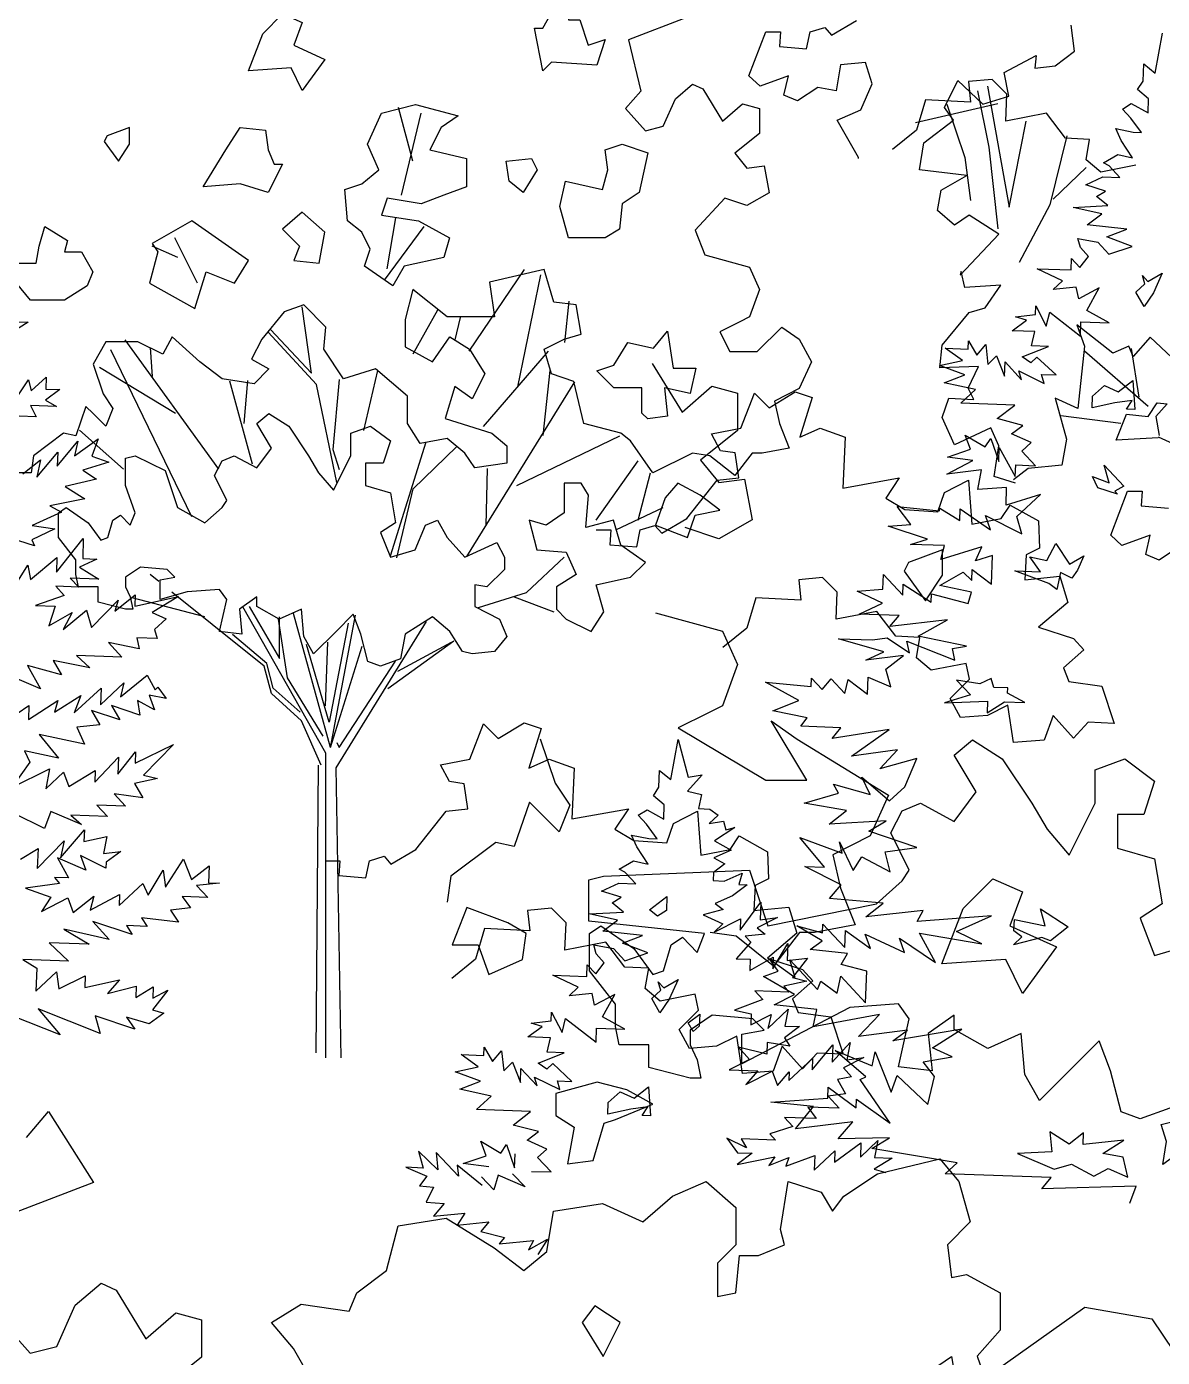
# Model space of a CAD drawing. Header units: inches. Extents: x 11.9 to 85.3, y 21.1 to 37.4.
# Drawn here: x 48.76 to 49.235, y 22.589 to 23.146 of the extents above; entities that cross this region are included whole.
import ezdxf

# ---------------------------------------------------------------- set-up
doc = ezdxf.new("R2010")
doc.units = ezdxf.units.IN
doc.header["$MEASUREMENT"] = 0
doc.layers.add('CAY', color=94, linetype='Continuous')
doc.layers.add('CAY-3', color=61, linetype='Continuous')

# ---------------------------------------------------------------- blocks, each defined once
blk = doc.blocks.new('A$C76451831')
at = {"layer": 'CAY'}
for p, q in [((2471.8, 2031.9), (2478.5, 2069.3)), ((2478.5, 2069.3), (2487.7, 2034.1)), ((2460.6, 2024.6), (2461.2, 2040.4)), ((2461.2, 2040.4), (2471.8, 2031.9)), ((2500.9, 2036.3), (2487.3, 2020.9)), ((2487.7, 2034.1), (2500.9, 2036.3)), ((2455.4, 2016.6), (2460.6, 2024.6)), ((2465.5, 2008.1), (2455.4, 2016.6)), ((2487.3, 2020.9), (2500.3, 2017.8)), ((2500.3, 2017.8), (2497.6, 2004.7)), ((2441.2, 1998.5), (2449.5, 2003.7)), ((2449, 1990.1), (2441.2, 1998.5)), ((2449.5, 2003.7), (2465, 1995)), ((2465, 1995), (2465.5, 2008.1)), ((2497.6, 2004.7), (2508, 2004.3)), ((2515.9, 1998.6), (2507.5, 1990.8)), ((2508, 2004.3), (2515.9, 1998.6)), ((2459, 1976.6), (2449, 1990.1)), ((2507.5, 1990.8), (2520.7, 1993)), ((2531.4, 1987.2), (2512.4, 1974.7)), ((2520.7, 1993), (2523.1, 1984.8)), ((2523.1, 1984.8), (2531.4, 1987.2)), ((2435.1, 1980.1), (2451.3, 1976.8)), ((2440.1, 1969.1), (2435.1, 1980.1)), ((2451.3, 1976.8), (2459, 1976.6)), ((2512.4, 1974.7), (2527.9, 1966)), ((2450.4, 1952.9), (2440.1, 1969.1)), ((2527.9, 1966), (2511.8, 1958.9)), ((2423.5, 1948.4), (2437, 1956)), ((2428.9, 1945.4), (2423.5, 1948.4)), ((2437, 1956), (2450.4, 1952.9)), ((2522, 1953.1), (2511.3, 1945.3)), ((2511.8, 1958.9), (2522, 1953.1)), ((2438.9, 1934.7), (2428.9, 1945.4)), ((2511.3, 1945.3), (2511.1, 1937.6)), ((2511.1, 1937.6), (2521.5, 1937.2)), ((2521.5, 1937.2), (2538.1, 1944.4)), ((2538.1, 1944.4), (2535, 1934)), ((2407, 1927.6), (2423.1, 1935.2)), ((2425.3, 1922), (2407, 1927.6)), ((2423.1, 1935.2), (2438.9, 1934.7)), ((2542.7, 1933.8), (2529.2, 1923.4)), ((2535, 1934), (2542.7, 1933.8)), ((2417, 1916.8), (2425.3, 1922)), ((2427.6, 1908.3), (2417, 1916.8)), ((2529.2, 1923.4), (2513.1, 1916.2)), ((2513.1, 1916.2), (2520.6, 1910.5)), ((2536.2, 1891.4), (2555.7, 1917.4)), ((2555.7, 1917.4), (2555.1, 1901.1)), ((2395.4, 1906.7), (2427.6, 1908.3)), ((2421.9, 1900.8), (2395.4, 1906.7)), ((2408.4, 1890.4), (2421.9, 1900.8)), ((2520.6, 1910.5), (2501.8, 1905.7)), ((2501.8, 1905.7), (2520.1, 1897.4)), ((2512.1, 1889.5), (2536.6, 1901.8)), ((2536.6, 1901.8), (2536.2, 1891.4)), ((2571.1, 1903.3), (2552.1, 1893.5)), ((2555.1, 1901.1), (2571.1, 1903.3)), ((2445.4, 1886.4), (2408.4, 1890.4)), ((2426.6, 1879.3), (2445.4, 1886.4)), ((2520.1, 1897.4), (2512.1, 1889.5)), ((2559.6, 1887.8), (2541, 1885.8)), ((2552.1, 1893.5), (2559.6, 1887.8)), ((2402.2, 1869.3), (2399.8, 1877.6)), ((2399.8, 1877.6), (2418.2, 1874.2)), ((2418.2, 1874.2), (2428.7, 1862.9)), ((2450.3, 1870.4), (2426.6, 1879.3)), ((2546.2, 1880.1), (2532.6, 1864.8)), ((2541, 1885.8), (2546.2, 1880.1)), ((2566.7, 1855.4), (2580.6, 1878.9)), ((2580.6, 1878.9), (2580.1, 1863.1)), ((2409.6, 1860.9), (2402.2, 1869.3)), ((2428.7, 1862.9), (2450.3, 1870.4)), ((2532.6, 1864.8), (2545.7, 1864.3)), ((2545.3, 1853.9), (2567, 1866.3)), ((2545.7, 1864.3), (2545.3, 1853.9)), ((2567, 1866.3), (2566.7, 1855.4)), ((2580.1, 1863.1), (2599.2, 1865.2)), ((2599.2, 1865.2), (2585, 1847.1)), ((2361.6, 1849.4), (2393.3, 1848.3)), ((2385.3, 1838.2), (2361.6, 1849.4)), ((2393.3, 1848.3), (2393.7, 1859.2)), ((2393.7, 1859.2), (2401.6, 1850.7)), ((2401.6, 1850.7), (2409.6, 1860.9)), ((2376.8, 1830.3), (2385.3, 1838.2)), ((2598.4, 1843.9), (2577, 1839.2)), ((2577, 1839.2), (2581.8, 1833.6)), ((2585, 1847.1), (2598.4, 1843.9)), ((2398.2, 1832.3), (2376.8, 1830.3)), ((2400.5, 1821.3), (2398.2, 1832.3)), ((2419.5, 1831.5), (2400.5, 1821.3)), ((2407.9, 1810.6), (2419.5, 1831.5)), ((2557.5, 1826.7), (2530.9, 1816.8)), ((2581.8, 1833.6), (2550.1, 1834.7)), ((2550.1, 1834.7), (2557.5, 1826.7)), ((2360.1, 1806.9), (2360.4, 1815)), ((2360.4, 1815), (2370.2, 1796.1)), ((2530.9, 1816.8), (2546.6, 1813.5)), ((2546.6, 1813.5), (2546.3, 1803.1)), ((2546.3, 1803.1), (2565.2, 1812.8)), ((2562, 1799.8), (2581.2, 1817.7)), ((2565.2, 1812.8), (2562, 1799.8)), ((2581.2, 1817.7), (2577.9, 1802)), ((2338.3, 1791.8), (2351.8, 1801.7)), ((2341.5, 1804.8), (2360.1, 1806.9)), ((2351.8, 1801.7), (2341.5, 1804.8)), ((2370.2, 1796.1), (2373.4, 1809.1)), ((2373.4, 1809.1), (2402, 1786.8)), ((2402, 1786.8), (2402.5, 1799.9)), ((2402.5, 1799.9), (2428.8, 1799)), ((2428.8, 1799), (2407.9, 1810.6)), ((2591.5, 1801.5), (2577.6, 1791.1)), ((2577.9, 1802), (2591.5, 1801.5)), ((2359.6, 1791), (2338.3, 1791.8)), ((2356.4, 1777.5), (2359.6, 1791)), ((2577.6, 1791.1), (2582.7, 1783.2)), ((2292, 1763.9), (2276.1, 1775.3)), ((2276.1, 1775.3), (2297.4, 1774.6)), ((2297.4, 1774.6), (2297.7, 1782.3)), ((2297.7, 1782.3), (2305.3, 1768.9)), ((2305.3, 1768.9), (2313.9, 1779)), ((2313.9, 1779), (2315.9, 1760.3)), ((2347.9, 1767.4), (2372.2, 1777)), ((2372.2, 1777), (2356.4, 1777.5)), ((2561.2, 1775.8), (2534.7, 1782.2)), ((2534.7, 1782.2), (2545.1, 1770.9)), ((2561.5, 1786.7), (2561.2, 1775.8)), ((2582.7, 1783.2), (2561.5, 1786.7)), ((2603.3, 1761.2), (2622.6, 1784.5)), ((2622.1, 1768.2), (2639, 1786.7)), ((2622.6, 1784.5), (2622.1, 1768.2)), ((2639, 1786.7), (2635.8, 1770.5)), ((2270.6, 1759.2), (2292, 1763.9)), ((2315.9, 1760.3), (2323.9, 1768.2)), ((2323.9, 1768.2), (2331.4, 1749.4)), ((2331.4, 1749.4), (2331.9, 1762.5)), ((2331.9, 1762.5), (2347.1, 1746.1)), ((2355.9, 1761.7), (2347.9, 1767.4)), ((2361.5, 1766.9), (2355.9, 1761.7)), ((2379.5, 1750.4), (2361.5, 1766.9)), ((2545.1, 1770.9), (2526.2, 1761.2)), ((2581.6, 1751.1), (2603.6, 1771.6)), ((2603.6, 1771.6), (2603.3, 1761.2)), ((2651.7, 1772.6), (2632.8, 1762.9)), ((2632.8, 1762.9), (2640.2, 1754.5)), ((2635.8, 1770.5), (2651.7, 1772.6)), ((2294.3, 1750.7), (2270.6, 1759.2)), ((2275, 1743.2), (2294.3, 1750.7)), ((2347.1, 1746.1), (2344.7, 1754.4)), ((2344.7, 1754.4), (2368.3, 1742.7)), ((2365.9, 1750.9), (2379.5, 1750.4)), ((2368.3, 1742.7), (2365.9, 1750.9)), ((2526.2, 1761.2), (2552.9, 1760.2)), ((2552.9, 1760.2), (2541.6, 1747.5)), ((2541.6, 1747.5), (2566, 1759.8)), ((2566, 1759.8), (2571, 1746.5)), ((2571, 1746.5), (2581.9, 1759.2)), ((2581.9, 1759.2), (2581.6, 1751.1)), ((2640.2, 1754.5), (2627, 1752.2)), ((2627, 1752.2), (2634.6, 1738.8)), ((2304.2, 1736.7), (2275, 1743.2)), ((2634.6, 1738.8), (2618.3, 1736.6)), ((2290.6, 1724.1), (2304.2, 1736.7)), ((2628.7, 1725.4), (2599.3, 1726.4)), ((2599.3, 1726.4), (2607.1, 1715.7)), ((2618.3, 1736.6), (2628.7, 1725.4)), ((1870.8, 1698), (1891.4, 1722.2)), ((1891.4, 1722.2), (1933.3, 1656.1)), ((2340.9, 1722.3), (2290.6, 1724.1)), ((2324.6, 1709.7), (2340.9, 1722.3)), ((2577.7, 1716.8), (2585.5, 1708.3)), ((2607.1, 1715.7), (2577.7, 1716.8)), ((2348.4, 1703.5), (2324.6, 1709.7)), ((2337.7, 1695.7), (2348.4, 1703.5)), ((2585.5, 1708.3), (2564, 1701.4)), ((2564, 1701.4), (2569.2, 1695.7)), ((2294.6, 1694.5), (2313.2, 1683.4)), ((2299.6, 1681.1), (2294.6, 1694.5)), ((2313.2, 1683.4), (2318.5, 1691.4)), ((2318.5, 1691.4), (2325.9, 1669.8)), ((2356, 1687.3), (2337.7, 1695.7)), ((2524, 1697.3), (2533.9, 1683.8)), ((2542.3, 1688.5), (2524, 1697.3)), ((2569.2, 1695.7), (2537.1, 1696.9)), ((2537.1, 1696.9), (2542.3, 1688.5)), ((2624.3, 1675.2), (2648.9, 1693)), ((2648.4, 1679.8), (2664.8, 1695.1)), ((2648.9, 1693), (2648.4, 1679.8)), ((2664.8, 1695.1), (2661.6, 1679.4)), ((2236.3, 1685.2), (2240.6, 1669.3)), ((2254.4, 1667.9), (2236.3, 1685.2)), ((2252.8, 1684.1), (2254.4, 1667.9)), ((2273.6, 1662), (2252.8, 1684.1)), ((2278, 1673.7), (2299.6, 1681.1)), ((2325.9, 1669.8), (2326.4, 1682.9)), ((2347.5, 1679.5), (2356, 1687.3)), ((2360.2, 1665.9), (2347.5, 1679.5)), ((2547.5, 1683.4), (2533.6, 1673)), ((2533.6, 1673), (2568.7, 1679.9)), ((2533.9, 1683.8), (2547.5, 1683.4)), ((2568.7, 1679.9), (2563, 1671.9)), ((2563, 1671.9), (2581.8, 1679.4)), ((2578.8, 1671.4), (2605.9, 1681.3)), ((2581.8, 1679.4), (2578.8, 1671.4)), ((2605.4, 1667.7), (2624.6, 1685.6)), ((2605.9, 1681.3), (2605.4, 1667.7)), ((2624.6, 1685.6), (2624.3, 1675.2)), ((2677.9, 1678.8), (2661.2, 1668.5)), ((2661.6, 1679.4), (2677.9, 1678.8)), ((2664.3, 1664.1), (2722.6, 1678.3)), ((2722.6, 1678.3), (2740.3, 1657)), ((2224.6, 1670.4), (2244.1, 1661.9)), ((2240.6, 1669.3), (2224.6, 1670.4)), ((2272.6, 1672.4), (2273.6, 1662)), ((2295.9, 1653.3), (2272.6, 1672.4)), ((2301.9, 1670.6), (2278, 1673.7)), ((2310.8, 1662.9), (2306.7, 1649.3)), ((2336, 1652.2), (2310.8, 1662.9)), ((2323.9, 1664.2), (2336, 1652.2)), ((2341.7, 1666.5), (2360.2, 1665.9)), ((2633, 1643.5), (2664.3, 1664.1)), ((2661.2, 1668.5), (2672, 1665.4)), ((1933.3, 1656.1), (1850.8, 1624.3)), ((2244.1, 1661.9), (2237.2, 1653)), ((2237.2, 1653), (2250.5, 1651.6)), ((2250.5, 1651.6), (2243.7, 1637.7)), ((2306.7, 1649.3), (2295.1, 1661.4)), ((2473.2, 1643.5), (2504.5, 1657)), ((2504.5, 1657), (2532.2, 1632.9)), ((2574, 1612.2), (2581.1, 1657)), ((2581.1, 1657), (2611.8, 1647)), ((2740.3, 1657), (2750.9, 1619.3)), ((2445.5, 1619.3), (2473.2, 1643.5)), ((2611.8, 1647), (2622.4, 1629.3)), ((2622.4, 1629.3), (2633, 1643.5)), ((2243.7, 1637.7), (2260.2, 1636.6)), ((2260.2, 1636.6), (2250.4, 1624.7)), ((2250.4, 1624.7), (2279.7, 1627.6)), ((2279.7, 1627.6), (2272.6, 1616.4)), ((2355.9, 1591.6), (2362.4, 1629.3)), ((2362.4, 1629.3), (2407.8, 1636.4)), ((2407.8, 1636.4), (2445.5, 1619.3)), ((2532.2, 1632.9), (2532.2, 1598.1)), ((2206.7, 1573.9), (2217.3, 1615.8)), ((2217.3, 1615.8), (2262.1, 1622.8)), ((2262.1, 1622.8), (2306.9, 1595.1)), ((2272.6, 1616.4), (2301.9, 1619.3)), ((2301.9, 1619.3), (2294.6, 1610.4)), ((2750.9, 1619.3), (2729.7, 1598.1)), ((2294.6, 1610.4), (2316.5, 1604.8)), ((2316.5, 1604.8), (2311.6, 1598.8)), ((2311.6, 1598.8), (2343.6, 1601.9)), ((2339, 1593.3), (2356.7, 1603.2)), ((2343.6, 1601.9), (2339, 1593.3)), ((2356.7, 1603.2), (2347.6, 1589.1)), ((2577.6, 1598.1), (2574, 1612.2)), ((2306.9, 1595.1), (2334.7, 1573.9)), ((2334.7, 1573.9), (2355.9, 1591.6)), ((2532.2, 1598.1), (2515.1, 1580.9)), ((2553.4, 1588), (2577.6, 1598.1)), ((2729.7, 1598.1), (2733.2, 1567.4)), ((2515.1, 1580.9), (2515.1, 1549.7)), ((2532.2, 1553.2), (2535.7, 1588)), ((2535.7, 1588), (2553.4, 1588)), ((2179, 1553.2), (2206.7, 1573.9)), ((2733.2, 1567.4), (2747.4, 1570.3)), ((2747.4, 1570.3), (2778.6, 1553.2)), ((1916.2, 1541.7), (1940.4, 1562.3)), ((1940.4, 1562.3), (1954.5, 1555.8)), ((1954.5, 1555.8), (1982.2, 1510.4)), ((2171.9, 1536.1), (2179, 1553.2)), ((2515.1, 1549.7), (2532.2, 1553.2)), ((2778.6, 1553.2), (2778.6, 1518.4)), ((1899.1, 1503.3), (1916.2, 1541.7)), ((2099.4, 1525.5), (2127.1, 1542.6)), ((2127.1, 1542.6), (2171.9, 1536.1)), ((2764.5, 1473.6), (2857.6, 1539.7)), ((2857.6, 1539.7), (2920.1, 1529)), ((1846.6, 1528.1), (1874.3, 1496.9)), ((1982.2, 1510.4), (2010, 1534.6)), ((2010, 1534.6), (2034.1, 1528.1)), ((2034.1, 1528.1), (2034.1, 1493.3)), ((2920.1, 1529), (2940.8, 1498.4)), ((2120, 1501.3), (2099.4, 1525.5)), ((2778.6, 1518.4), (2757.4, 1494.2)), ((1874.3, 1496.9), (1899.1, 1503.3)), ((2034.1, 1493.3), (1999.3, 1465.6)), ((2137.7, 1470.1), (2120, 1501.3)), ((2757.4, 1494.2), (2764.5, 1473.6)), ((4984.6, 1105.9), (4929.6, 1084.7)), ((5057.6, 1092.1), (5071.3, 1092.1)), ((5071.3, 1092.1), (5070.3, 1078.4)), ((5095.6, 1076.3), (5098.8, 1092.1)), ((5098.8, 1092.1), (5112.5, 1096.3)), ((5112.5, 1096.3), (5118.8, 1089)), ((5118.8, 1089), (5142, 1102.7)), ((4929.6, 1084.7), (4941, 1036.7)), ((5420.6, 1053.6), (5427.3, 1091)), ((5070.3, 1078.4), (5095.6, 1076.3)), ((5409.5, 1046.3), (5410, 1062.2)), ((5410, 1062.2), (5420.6, 1053.6)), ((4973.2, 1029.6), (4989.3, 1043.4)), ((4989.3, 1043.4), (4998.7, 1039.1)), ((5268.6, 1047.8), (5246.4, 1045.7)), ((5246.4, 1045.7), (5248.5, 1026.7)), ((5282.3, 1034.1), (5268.6, 1047.8)), ((5404.2, 1038.3), (5409.5, 1046.3)), ((4941, 1036.7), (4926.8, 1020.6)), ((4998.7, 1039.1), (5017.2, 1008.8)), ((5281.2, 1008.8), (5282.3, 1034.1)), ((5414.3, 1029.8), (5404.2, 1038.3)), ((4728.3, 971.5), (4715.1, 1021.6)), ((4926.8, 1020.6), (4945.3, 999.7)), ((4961.8, 1004.1), (4973.2, 1029.6)), ((5017.2, 1008.8), (5035.7, 1024.9)), ((5035.7, 1024.9), (5051.8, 1020.6)), ((5051.8, 1020.6), (5051.8, 997.4)), ((5273.8, 1025), (5197.2, 1007.3)), ((5206.3, 1028.8), (5197.9, 1000.4)), ((5248.5, 1026.7), (5206.3, 1028.8)), ((5390, 1020.2), (5398.3, 1025.4)), ((5397.8, 1011.8), (5390, 1020.2)), ((5398.3, 1025.4), (5413.9, 1016.7)), ((5413.9, 1016.7), (5414.3, 1029.8)), ((4717.8, 939.8), (4736.3, 1016.3)), ((5319.2, 1016.2), (5281.2, 1008.8)), ((5337.1, 993), (5319.2, 1016.2)), ((5407.8, 998.3), (5397.8, 1011.8)), ((4945.3, 999.7), (4961.8, 1004.1)), ((5051.8, 997.4), (5028.6, 978.9)), ((5197.9, 1000.4), (5175.7, 982.4)), ((5359.3, 991.9), (5337.1, 993)), ((5389, 990.8), (5383.9, 1001.9)), ((5383.9, 1001.9), (5400.1, 998.6)), ((5400.1, 998.6), (5407.8, 998.3)), ((5356.1, 972.9), (5359.3, 991.9)), ((5399.3, 974.6), (5389, 990.8)), ((5028.6, 978.9), (5040, 965.1)), ((5369.8, 961.3), (5356.1, 972.9)), ((5372.4, 970.1), (5385.8, 977.8)), ((5377.7, 967.2), (5372.4, 970.1)), ((5385.8, 977.8), (5399.3, 974.6)), ((5040, 965.1), (5056.1, 967.1)), ((5056.1, 967.1), (5060.8, 941.9)), ((5355.8, 949.4), (5371.9, 957)), ((5402.5, 967.7), (5369.8, 961.3)), ((5371.9, 957), (5387.7, 956.4)), ((5387.7, 956.4), (5377.7, 967.2)), ((5374.2, 943.7), (5355.8, 949.4)), ((5365.8, 938.6), (5374.2, 943.7)), ((5019.2, 937.2), (4991.7, 907.3)), ((5040, 930.1), (5019.2, 937.2)), ((5060.8, 941.9), (5040, 930.1)), ((5376.4, 930.1), (5365.8, 938.6)), ((4704.6, 871.1), (4712.5, 918.7)), ((5344.2, 928.5), (5376.4, 930.1)), ((5370.7, 922.5), (5344.2, 928.5)), ((5357.2, 912.1), (5370.7, 922.5)), ((4701.9, 860.6), (4738.9, 910.7)), ((4991.7, 907.3), (5000.7, 884.1)), ((5394.2, 908.1), (5357.2, 912.1)), ((5375.4, 901.1), (5394.2, 908.1)), ((4527.8, 857.9), (4506.6, 900.2)), ((5351, 891), (5348.6, 899.3)), ((5348.6, 899.3), (5367.1, 895.9)), ((5367.1, 895.9), (5377.5, 884.7)), ((5399.1, 892.1), (5375.4, 901.1)), ((4509.3, 881.7), (4485.5, 892.2)), ((5000.7, 884.1), (5042.4, 872.7)), ((5350.4, 872.5), (5358.4, 882.6)), ((5358.4, 882.6), (5351, 891)), ((5377.5, 884.7), (5399.1, 892.1)), ((4781, 794.5), (4832.5, 870.4)), ((4850.9, 870.4), (4799.8, 858.6)), ((4860, 840.1), (4850.9, 870.4)), ((5042.4, 872.7), (5051.8, 851.9)), ((5310.5, 871.2), (5342.1, 870.1)), ((5334.1, 859.9), (5310.5, 871.2)), ((5342.1, 870.1), (5342.5, 880.9)), ((5342.5, 880.9), (5350.4, 872.5)), ((4799.8, 858.6), (4804.6, 826.3)), ((4826.2, 761), (4847.8, 865.6)), ((5325.6, 852), (5334.1, 859.9)), ((4728.3, 851.9), (4721.2, 824)), ((4760.5, 826.3), (4728.3, 851.9)), ((5051.8, 851.9), (5042.4, 826.3)), ((5347, 854), (5325.6, 852)), ((5349.4, 843.1), (5347, 854)), ((5368.3, 853.3), (5349.4, 843.1)), ((5356.7, 832.4), (5368.3, 853.3)), ((4626.9, 837.7), (4608.4, 831)), ((4634, 774), (4625.3, 835.7)), ((4647.3, 816.9), (4626.9, 837.7)), ((4728.6, 791.9), (4751.7, 832.8)), ((4880.8, 837.7), (4860, 840.1)), ((4870.1, 802.5), (4874.1, 840.9)), ((4885.5, 810.2), (4880.8, 837.7)), ((5309, 828.6), (5309.3, 836.7)), ((5309.3, 836.7), (5319, 817.8)), ((5377.6, 820.8), (5356.7, 832.4)), ((4608.4, 831), (4587.6, 805.5)), ((4721.2, 824), (4721.2, 798.4)), ((4804.6, 826.3), (4760.5, 826.3)), ((4768, 805.1), (4772.9, 825.9)), ((5033.3, 821.6), (5014.8, 812.5)), ((5042.4, 826.3), (5033.3, 821.6)), ((5287.1, 813.5), (5300.6, 823.4)), ((5290.3, 826.5), (5309, 828.6)), ((5300.6, 823.4), (5290.3, 826.5)), ((5319, 817.8), (5322.2, 830.9)), ((5322.2, 830.9), (5350.9, 808.5)), ((5350.9, 808.5), (5351.3, 821.7)), ((5351.3, 821.7), (5377.6, 820.8)), ((4504.2, 807.8), (4495.2, 791.7)), ((4529.8, 784.6), (4504.2, 807.8)), ((4638.7, 763.4), (4593.5, 812.2)), ((4595.8, 814.5), (4634, 774)), ((4645.4, 796.4), (4647.3, 816.9)), ((4746.8, 784.6), (4762.9, 807.8)), ((4762.9, 807.8), (4781.4, 796.4)), ((4869.4, 805.5), (4885.5, 810.2)), ((5014.8, 812.5), (5023.9, 794.1)), ((5049.4, 794.1), (5072.6, 816.9)), ((5072.6, 816.9), (5088.7, 805.5)), ((5308.4, 812.7), (5287.1, 813.5)), ((5305.2, 799.3), (5308.4, 812.7)), ((4442.1, 803.1), (4430.3, 782.3)), ((4472, 803.1), (4442.1, 803.1)), ((4522.3, 639.8), (4446.8, 795.6)), ((4547.7, 684.5), (4460.2, 805.1)), ((4495.2, 791.7), (4472, 803.1)), ((4485.8, 770.9), (4483.8, 797.9)), ((4587.6, 805.5), (4578.1, 787)), ((4663.8, 768.5), (4645.4, 796.4)), ((4721.2, 798.4), (4746.8, 784.6)), ((4781.4, 796.4), (4795.5, 773.2)), ((4794.3, 724.1), (4854.9, 794.5)), ((4850.9, 796.4), (4869.4, 805.5)), ((4857.6, 773.2), (4850.9, 796.4)), ((5088.7, 805.5), (5100.1, 784.6)), ((5240.9, 785.6), (5224.9, 797.1)), ((5224.9, 797.1), (5246.2, 796.3)), ((5246.2, 796.3), (5246.5, 804)), ((5246.5, 804), (5254.2, 790.6)), ((5254.2, 790.6), (5262.7, 800.7)), ((5262.7, 800.7), (5264.7, 782.1)), ((5296.7, 789.1), (5321.1, 798.7)), ((5321.1, 798.7), (5305.2, 799.3)), ((4430.3, 782.3), (4439.8, 754.7)), ((4550.6, 768.5), (4529.8, 784.6)), ((4578.1, 787), (4594.3, 777.9)), ((4951.7, 782.9), (4979.4, 737.5)), ((5023.9, 794.1), (5049.4, 794.1)), ((5100.1, 784.6), (5088.7, 759.5)), ((5219.4, 781), (5240.9, 785.6)), ((5264.7, 782.1), (5272.7, 790)), ((5272.7, 790), (5280.2, 771.1)), ((5280.2, 771.1), (5280.7, 784.3)), ((5280.7, 784.3), (5296, 767.8)), ((5304.7, 783.4), (5296.7, 789.1)), ((5310.3, 788.7), (5304.7, 783.4)), ((5328.3, 772.2), (5310.3, 788.7)), ((4507, 736.3), (4436.2, 779.1)), ((4594.3, 777.9), (4580.5, 763.8)), ((4693.7, 777.9), (4663.8, 768.5)), ((4682.7, 720.5), (4695.7, 776.4)), ((4723.6, 752.4), (4693.7, 777.9)), ((4795.5, 773.2), (4783.7, 750)), ((4850.1, 715.8), (4856.4, 776.4)), ((4878.5, 766.1), (4857.6, 773.2)), ((5243.1, 772.4), (5219.4, 781)), ((5223.8, 764.9), (5243.1, 772.4)), ((5296, 767.8), (5293.5, 776.1)), ((5293.5, 776.1), (5317.1, 764.4)), ((5314.7, 772.6), (5328.3, 772.2)), ((5317.1, 764.4), (5314.7, 772.6)), ((4580.5, 763.8), (4550.6, 768.5)), ((4579.1, 689), (4557.9, 766.3)), ((4571.1, 726.8), (4574.5, 766.9)), ((4657.5, 671.8), (4638.7, 763.4)), ((4659.9, 768.1), (4654, 702.8)), ((4767.6, 761.4), (4758.6, 731.5)), ((4783.7, 750), (4767.6, 761.4)), ((4778.7, 602.9), (4879.6, 765.8)), ((4887.9, 726.8), (4878.5, 766.1)), ((4979.4, 737.5), (5007.1, 761.7)), ((5007.1, 761.7), (5031.3, 755.2)), ((5088.7, 759.5), (5065.6, 747.7)), ((5253, 758.5), (5223.8, 764.9)), ((5239.5, 745.8), (5253, 758.5)), ((4439.8, 754.7), (4448.8, 741)), ((4723.6, 726.8), (4723.6, 752.4)), ((5031.3, 755.2), (5031.3, 720.4)), ((5065.6, 747.7), (5070.3, 726.8)), ((5289.7, 744), (5239.5, 745.8)), ((4423.7, 742.9), (4414.2, 715.4)), ((4430.3, 736.3), (4423.7, 742.9)), ((4442.1, 724.5), (4430.3, 736.3)), ((4448.8, 741), (4442.1, 724.5)), ((5273.4, 731.5), (5289.7, 744)), ((4458.8, 684.4), (4417.8, 720.8)), ((4735.4, 708.3), (4723.6, 726.8)), ((4758.6, 731.5), (4802.2, 717.8)), ((4922.5, 717.8), (4887.9, 726.8)), ((5031.3, 720.4), (4996.5, 692.7)), ((5070.3, 726.8), (5079.3, 704)), ((5297.2, 725.2), (5273.4, 731.5)), ((5286.5, 717.4), (5297.2, 725.2)), ((4402.8, 717.8), (4374.9, 696.9)), ((4414.2, 715.4), (4402.8, 717.8)), ((4707.6, 603.7), (4740.9, 709.9)), ((4760.5, 713.1), (4735.4, 708.3)), ((4777, 699.3), (4760.5, 713.1)), ((4802.2, 717.8), (4816, 706)), ((4825.4, 669), (4921.3, 715.4)), ((4931.5, 710.7), (4922.5, 717.8)), ((4952.3, 680.8), (4931.5, 710.7)), ((5248.4, 702.9), (5243.4, 716.2)), ((5243.4, 716.2), (5262.1, 705.1)), ((5262.1, 705.1), (5267.3, 713.1)), ((5267.3, 713.1), (5274.7, 691.5)), ((5304.8, 709.1), (5286.5, 717.4)), ((5296.4, 701.2), (5304.8, 709.1)), ((4374.9, 696.9), (4372.6, 680.8)), ((4654, 702.8), (4659.9, 684)), ((4728.7, 665.9), (4769.2, 705.2)), ((4786.1, 685.5), (4777, 699.3)), ((4816, 706), (4816, 689.9)), ((4989.3, 699.3), (4952.3, 680.8)), ((5005.4, 696.9), (4989.3, 699.3)), ((5028.6, 678.5), (5005.4, 696.9)), ((5044.7, 699.3), (5028.6, 678.5)), ((5054.2, 699.3), (5044.7, 699.3)), ((5079.3, 704), (5054.2, 699.3)), ((5226.8, 695.5), (5248.4, 702.9)), ((5250.7, 692.4), (5226.8, 695.5)), ((5274.7, 691.5), (5275.2, 704.7)), ((5275.2, 704.7), (5290.1, 677.4)), ((5309, 687.6), (5296.4, 701.2)), ((4816, 689.9), (4786.1, 685.5)), ((4796.7, 631.7), (4797.9, 685.1)), ((4899.3, 636.8), (4938.6, 692.2)), ((4996.5, 692.7), (5013.6, 672)), ((5226.3, 679.6), (5250.7, 692.4)), ((5258.6, 683.9), (5226.3, 679.6)), ((5255.2, 665.5), (5258.6, 683.9)), ((5290.1, 677.4), (5290.5, 688.3)), ((5290.5, 688.3), (5309, 687.6)), ((4372.6, 680.8), (4354.1, 680.8)), ((4938.6, 636.8), (4950, 680.8)), ((5013.6, 672), (5037.8, 675)), ((5037.8, 675), (5044.9, 637.2)), ((4713.4, 601.8), (4728.7, 665.9)), ((5282, 667.2), (5255.2, 665.5)), ((5281.5, 650.9), (5282, 667.2)), ((5313.5, 660.7), (5281.5, 650.9)), ((5291.5, 640.2), (5313.5, 660.7)), ((4917.8, 627.7), (4961.8, 648.6)), ((5179.9, 649.5), (5219.6, 645.4)), ((5192.9, 632.7), (5179.9, 649.5)), ((5219.6, 645.4), (5219.7, 648.1)), ((5219.7, 648.1), (5238.4, 636.6)), ((5238.4, 636.6), (5238.7, 647.4)), ((5238.7, 647.4), (5267.1, 627.9)), ((5044.9, 637.2), (5013.6, 619.5)), ((5262.5, 641.2), (5296.4, 624.1)), ((5267.1, 627.9), (5262.5, 641.2)), ((5296.4, 624.1), (5291.5, 640.2)), ((5013.6, 619.5), (4982.4, 630.1)), ((5171.6, 631.2), (5192.9, 632.7)), ((5208.3, 619), (5171.6, 631.2)), ((5192.3, 614.2), (5208.3, 619)), ((5224, 613.1), (5192.3, 614.2)), ((5220.8, 600), (5224, 613.1)), ((5258.8, 611.8), (5220.8, 600)), ((5252.9, 598.9), (5258.8, 611.8)), ((4834.4, 569.5), (4869.4, 602.2)), ((5268.9, 603.8), (5252.9, 598.9)), ((5268, 577.1), (5268.9, 603.8)), ((4491.5, 579.5), (4483.4, 586)), ((5166.8, 572.4), (5167.3, 586)), ((5167.3, 586), (5185.2, 566.8)), ((5219.9, 576), (5241.7, 588.4)), ((5241.7, 588.4), (5249.5, 580.4)), ((5249.5, 580.4), (5249.9, 590.8)), ((5249.9, 590.8), (5268, 577.1)), ((5142.7, 570.6), (5166.8, 572.4)), ((5185.2, 566.8), (5185.5, 577.2)), ((5185.5, 577.2), (5211.7, 560.4)), ((5249.2, 569.6), (5219.9, 576)), ((4534.5, 546.7), (4466.9, 564.4)), ((4541.2, 539.6), (4503.7, 569.7)), ((4789.6, 555.4), (4834.4, 569.5)), ((4823, 565.2), (4860, 551.4)), ((5166.3, 559.3), (5142.7, 570.6)), ((5144.7, 549.2), (5166.3, 559.3)), ((5211.7, 560.4), (5212, 568.1)), ((5212, 568.1), (5246.1, 559.2)), ((5246.1, 559.2), (5249.2, 569.6)), ((4647.3, 419.7), (4569.9, 556)), ((4575.8, 556.2), (4604.1, 507.8)), ((4604.1, 507.8), (4604.1, 546.7)), ((4651.6, 424.8), (4617.3, 549.9)), ((4651.6, 424.8), (4675, 548.1)), ((5181.8, 547.9), (5144.7, 549.2)), ((5173.3, 537.8), (5181.8, 547.9)), ((4589.9, 500.7), (4541.2, 539.6)), ((4602.9, 544.4), (4611.2, 489.7)), ((4668.2, 540.8), (4650.5, 448.4)), ((4656.8, 405.9), (4741.3, 542.4)), ((5227, 544), (5173.3, 537.8)), ((5199.7, 528.7), (5227, 544)), ((4592.3, 503.1), (4560.4, 530.2)), ((4646.9, 463.7), (4649.3, 523.1)), ((4705.1, 479.9), (4766.8, 524.3)), ((4714.5, 496), (4764.5, 523.1)), ((5125.3, 526.3), (5157, 525.2)), ((5167.5, 513.9), (5125.3, 526.3)), ((5157, 525.2), (5170.6, 527)), ((5170.6, 527), (5191.5, 513.1)), ((5189.1, 524.1), (5233.8, 506.2)), ((5191.5, 513.1), (5189.1, 524.1)), ((5244.7, 519.4), (5199.7, 528.7)), ((4650.5, 448.4), (4629.2, 520.8)), ((4651.6, 424.8), (4681.2, 519.2)), ((5150.9, 506.4), (5167.5, 513.9)), ((5185.9, 510.6), (5150.9, 506.4)), ((5169.6, 498), (5185.9, 510.6)), ((5231.5, 517.1), (5244.7, 519.4)), ((5233.8, 506.2), (5231.5, 517.1)), ((4596.6, 475.1), (4589.9, 500.7)), ((4598.2, 480.3), (4592.3, 503.1)), ((4659.9, 424.8), (4712.2, 505.4)), ((5174, 481.5), (5169.6, 498)), ((4611.2, 489.7), (4644.6, 435.4)), ((5057.3, 485.6), (5099.7, 481.8)), ((5088.4, 468.6), (5057.3, 485.6)), ((5099.7, 481.8), (5100, 489.5)), ((5100, 489.5), (5110.1, 478.8)), ((5110.1, 478.8), (5118.6, 488.9)), ((5118.6, 488.9), (5131.2, 475.3)), ((5131.2, 475.3), (5134.4, 488.3)), ((5134.4, 488.3), (5152.5, 474.6)), ((5152.5, 474.6), (5153.1, 490.4)), ((5153.1, 490.4), (5174, 481.5)), ((4624.5, 449.6), (4596.6, 475.1)), ((4623.3, 457.8), (4598.2, 480.3)), ((5064.1, 459.1), (5088.4, 468.6)), ((4643, 408.3), (4624.5, 449.6)), ((5062.5, 449.6), (5086.7, 432.5)), ((5096, 452.5), (5064.1, 459.1)), ((5090.3, 444.6), (5096, 452.5)), ((5127.4, 443.3), (5090.3, 444.6)), ((5119.3, 433.1), (5127.4, 443.3)), ((5172.7, 441.7), (5119.3, 433.1)), ((5137.3, 416.6), (5172.7, 441.7)), ((4657.5, 429.5), (4659.9, 424.8)), ((5180.2, 422.8), (5137.3, 416.6)), ((5163.7, 404.8), (5180.2, 422.8)), ((4647.3, 135.4), (4647.3, 419.7)), ((5198.4, 414.5), (5163.7, 404.8)), ((5187.1, 388.1), (5198.4, 414.5)), ((4638.3, 140.1), (4640.6, 408.3)), ((4661.5, 135.4), (4656.8, 405.9)), ((5154.7, 381.1), (5147.1, 397.2)), ((5147.1, 397.2), (5173, 375)), ((5120.6, 390.5), (5154.7, 381.1)), ((5125.3, 382.1), (5120.6, 390.5)), ((5173, 375), (5187.1, 388.1)), ((5093.2, 372.8), (5125.3, 382.1)), ((5132.9, 366), (5093.2, 372.8)), ((5171.9, 380.3), (5154.8, 342.6)), ((5116.6, 353.4), (5132.9, 366)), ((5169.7, 356.6), (5116.6, 353.4)), ((5153.5, 346.7), (5169.7, 356.6)), ((5112.4, 313.2), (5089.4, 340.8)), ((5089.4, 340.8), (5128.7, 326.2)), ((5154.8, 342.6), (5120.1, 324.9)), ((5126.4, 336.8), (5139.1, 310)), ((5128.7, 326.2), (5126.4, 336.8)), ((5198.3, 331.5), (5153.5, 346.7)), ((5120.1, 324.9), (5127.1, 293.6)), ((5139.1, 310), (5147.2, 322.9)), ((5147.2, 322.9), (5173.5, 308.8)), ((5168.7, 327.6), (5198.3, 331.5)), ((5173.5, 308.8), (5168.7, 327.6)), ((5093.9, 313.9), (5112.4, 313.2)), ((5127.7, 296.8), (5093.9, 313.9)), ((5116.8, 284), (5127.7, 296.8)), ((5127.1, 293.6), (5140.7, 259.4)), ((5167, 279.6), (5116.8, 284)), ((5150.7, 267), (5167, 279.6)), ((5204.4, 272.8), (5150.7, 267)), ((5198.6, 262.6), (5204.4, 272.8)), ((5268.1, 267.9), (5198.6, 262.6)), ((5235.4, 253.2), (5268.1, 267.9)), ((5029.8, 248.8), (5005.7, 252.3)), ((5064.6, 221), (5029.8, 248.8)), ((5088.8, 252.3), (5064.6, 221)), ((5110, 244.4), (5086.5, 258.4)), ((5086.5, 258.4), (5110.3, 252.1)), ((5103, 252.3), (5088.8, 252.3)), ((5140.7, 259.4), (5103, 252.3)), ((5110.3, 252.1), (5110.6, 260.2)), ((5110.6, 260.2), (5131.1, 238.2)), ((5131.1, 238.2), (5131.7, 254.1)), ((5131.7, 254.1), (5155.1, 237.4)), ((5155.1, 237.4), (5150.1, 250.7)), ((5150.1, 250.7), (5186.7, 233.6)), ((5200.9, 251.6), (5259, 241.9)), ((5215.8, 224.4), (5200.9, 251.6)), ((5259, 241.9), (5235.4, 253.2)), ((5098.9, 236.6), (5110, 244.4)), ((5133.6, 232.7), (5098.9, 236.6)), ((5186.7, 233.6), (5182.2, 246.9)), ((5182.2, 246.9), (5215.8, 224.4)), ((5069.2, 216.4), (5061.4, 227.5)), ((5061.4, 227.5), (5084.8, 210.4)), ((5080, 226.9), (5105.7, 199.2)), ((5084.8, 210.4), (5080, 226.9)), ((5127.8, 222.5), (5133.6, 232.7)), ((5055.4, 211.4), (5069.2, 216.4)), ((5084.3, 194.5), (5055.4, 211.4)), ((5124.2, 195.8), (5127.5, 211.6)), ((5127.5, 211.6), (5150.6, 186.8)), ((5151.6, 216.2), (5127.8, 222.5)), ((5150.6, 186.8), (5151.6, 216.2)), ((5105.7, 199.2), (5108.7, 206.8)), ((5108.7, 206.8), (5124.2, 195.8)), ((5065.3, 184.8), (5084.3, 194.5)), ((5105.1, 180.6), (5065.3, 184.8)), ((5101.8, 164.4), (5105.1, 180.6)), ((5163.4, 175.9), (5101.8, 164.4)), ((5144.1, 155.3), (5163.4, 175.9)), ((5189.6, 161.4), (5144.1, 155.3)), ((5240.4, 162.3), (5176.1, 151.4)), ((5176.1, 151.4), (5189.6, 161.4)), ((5213, 144.7), (5240.4, 162.3)), ((5150.9, 117.8), (5122.3, 142.4)), ((5122.3, 142.4), (5156.7, 128.1)), ((5156.7, 128.1), (5159.4, 141.1)), ((5159.4, 141.1), (5174.4, 103.4)), ((5231.3, 136.3), (5213, 144.7)), ((5204.4, 131.8), (5231.3, 136.3)), ((5214.8, 117.9), (5204.4, 131.8)), ((5145.4, 115.3), (5150.9, 117.8)), ((5173.4, 74.4), (5145.4, 115.3)), ((5174.4, 103.4), (5180, 119.1)), ((5180, 119.1), (5208.5, 91.8)), ((5208.5, 91.8), (5214.8, 117.9)), ((5115.3, 97.8), (5115.7, 108.2)), ((5115.7, 108.2), (5141.7, 88.7)), ((5062.2, 94.2), (5115.3, 97.8)), ((5101.9, 90.1), (5062.2, 94.2)), ((5085.3, 69.4), (5101.9, 90.1)), ((5141.7, 88.7), (5142, 96.8)), ((5142, 96.8), (5173.4, 74.4)), ((5138.6, 75.7), (5085.3, 69.4)), ((5124.9, 59.8), (5138.6, 75.7)), ((5172.9, 60.9), (5124.9, 59.8)), ((5156.3, 51), (5172.9, 60.9)), ((5236, 37.4), (5156.3, 51)), ((5224.8, 27.3), (5236, 37.4)), ((5323.5, 23.9), (5224.8, 27.3)), ((5314.9, 13.3), (5323.5, 23.9)), ((5402.9, 15.7), (5314.9, 13.3)), ((5396.9, 0), (5402.9, 15.7))]:
    blk.add_line(p, q, dxfattribs=at)
for points in [[(2451.7, 1910.2), (2468, 1922.8), (2467.5, 1909.6), (2459.2, 1904.5)], [(2453.8, 1827.6), (2462.2, 1835.5), (2459.8, 1843.3), (2465, 1837.6), (2478.4, 1845.3), (2470.1, 1827), (2461.5, 1814.2)], [(2452.7, 1718.4), (2445, 1718.7), (2450.2, 1726.6), (2434.3, 1724.5), (2412.8, 1719.8), (2413.2, 1730.7), (2424.4, 1740.7), (2437.4, 1734.8), (2450.9, 1745.2)], [(2424.5, 1525.4), (2400.8, 1541.2), (2388.9, 1525.4), (2408.7, 1493.7)], [(2721.4, 1485.8), (2733.3, 1493.7), (2737.3, 1469.9), (2701.6, 1454.1), (2697.7, 1469.9)], [(4862.9, 1119.3), (4873.5, 1124.6), (4873.5, 1103.5), (4884.1, 1103.5), (4892, 1079.7), (4907.8, 1085), (4899.9, 1061.2), (4857.7, 1063.9), (4849.7, 1055.9), (4841.8, 1095.6), (4849.7, 1095.6)], [(4588.5, 1090.3), (4606.9, 1108.8), (4625.4, 1100.8), (4617.5, 1079.7), (4646.5, 1066.5), (4625.4, 1037.5), (4614.9, 1058.6), (4575.3, 1055.9)], [(4709.9, 855.3), (4683.5, 873.8), (4688.8, 889.6), (4680.8, 905.5), (4667.6, 916), (4665, 945.1), (4680.8, 950.3), (4696.7, 963.5), (4686.1, 987.3), (4699.3, 1016.3), (4731, 1024.3), (4770.6, 1013.7), (4754.7, 1003.1), (4744.2, 982), (4778.5, 974.1), (4778.5, 947.7), (4757.4, 939.8), (4736.3, 931.9), (4704.6, 937.1), (4699.3, 921.3), (4733.6, 916), (4762.7, 900.2), (4757.4, 881.7), (4720.4, 873.8)], [(4443.3, 995.2), (4440.7, 989.9), (4453.9, 971.5), (4464.4, 987.3), (4464.4, 1003.1)], [(4554.1, 982), (4567.3, 1003.1), (4591.1, 1000.5), (4593.7, 982), (4599, 968.8), (4606.9, 968.8), (4593.7, 942.4), (4567.3, 950.3), (4533, 947.7)], [(4865.6, 929.2), (4870.9, 953), (4905.2, 945.1), (4910.4, 963.5), (4907.8, 982), (4923.6, 987.3), (4947.4, 979.4), (4939.5, 942.4), (4923.6, 931.9), (4921, 908.1), (4907.8, 900.2), (4873.5, 900.2)], [(4818.1, 953), (4815.4, 971.5), (4839.2, 974.1), (4844.5, 963.5), (4831.3, 942.4)], [(4641.2, 876.4), (4646.5, 905.5), (4625.4, 923.9), (4606.9, 908.1), (4622.8, 892.2), (4617.5, 879)], [(4403.7, 887), (4419.5, 887), (4430.1, 868.5), (4424.8, 855.3), (4403.7, 842.1), (4372, 842.1), (4358.8, 857.9), (4356.2, 876.4), (4377.3, 876.4), (4380, 892.2), (4385.2, 910.7), (4406.4, 897.5)], [(4562.1, 857.9), (4575.3, 879), (4522.5, 916), (4485.5, 894.9), (4490.8, 887), (4482.9, 857.9), (4525.1, 834.2), (4535.7, 868.5)], [(5402.6, 849.4), (5411, 857.2), (5408.6, 865), (5413.8, 859.4), (5427.2, 867.1), (5418.9, 848.8), (5410.3, 835.9)], [(4915.7, 781.4), (4928.9, 802.5), (4952.7, 797.2), (4965.9, 813), (4971.2, 778.7), (4992.3, 778.7), (4987, 755), (4963.2, 760.2), (4965.9, 733.8), (4947.4, 731.2), (4942.1, 736.5), (4942.1, 760.2), (4915.7, 760.2), (4899.9, 776.1)], [(5401.5, 740.1), (5393.8, 740.4), (5399.1, 748.4), (5383.1, 746.2), (5361.7, 741.5), (5362, 752.4), (5373.3, 762.4), (5386.2, 756.5), (5399.7, 766.9)], [(4499.5, 590.8), (4474.4, 593.1), (4460.6, 583.7), (4460.6, 574.6), (4464.9, 565.2), (4467.3, 553.8), (4460.6, 553.8), (4435.1, 560.5), (4435.1, 574.6), (4416.6, 574.6), (4414.2, 586), (4414.2, 599.8), (4398.1, 620.6), (4398.1, 643.8), (4405.2, 648.6), (4425.6, 634.4), (4437.4, 618.3), (4444.1, 620.6), (4448.8, 636.8), (4455.9, 641.5), (4464.9, 632), (4469.6, 643.8), (4460.6, 669), (4460.6, 694.6), (4469.6, 696.9), (4497.6, 683.2), (4509, 648.6), (4534.5, 634.4), (4550.6, 648.6), (4554.9, 655.2), (4543.5, 678.5), (4550.6, 692.2), (4562, 696.9), (4582.9, 685.5), (4596.6, 704), (4582.9, 726.8), (4594.3, 736.3), (4612.7, 724.5), (4631.2, 696.9), (4640.6, 680.8), (4654.4, 664.7), (4670.5, 696.9), (4670.5, 717.8), (4689, 724.5), (4707.5, 710.7), (4700.8, 689.9), (4684.3, 689.9), (4684.3, 669), (4707.5, 662.3), (4712.2, 634.4), (4698.4, 625.4), (4707.5, 602.2), (4730.7, 609.2), (4740.1, 632), (4751.5, 636.8), (4760.5, 620.6), (4777, 602.2), (4806.9, 615.9), (4814, 602.2), (4814, 590.8), (4797.5, 574.6), (4786.1, 576.6), (4786.1, 556.2), (4809.3, 544.4), (4816, 528.2), (4804.6, 514.5), (4783.7, 512.1), (4774.7, 514.5), (4762.9, 533), (4746.8, 546.7), (4721.2, 530.6), (4716.9, 507.4), (4698.4, 500.7), (4686.6, 505), (4679.9, 530.6), (4672.9, 549.1), (4656.8, 533), (4635.9, 512.1), (4626.9, 528.2), (4624.5, 553.8), (4603.7, 544.4), (4582.9, 556.2), (4582.9, 565.2), (4566.7, 553.8), (4569.1, 530.6), (4548.3, 533), (4554.9, 562.8), (4548.3, 572.3), (4518, 569.9), (4492.8, 562.8), (4492.8, 581.3), (4506.6, 583.7)], [(5385.6, 660.9), (5367.2, 667), (5362.2, 677.6), (5377.8, 671.6), (5372.9, 688.1), (5391.3, 668.4), (5383, 663.7)], [(4892.2, 660), (4885.5, 671.4), (4869.4, 671.4), (4869.4, 643.8), (4852.9, 632), (4836.8, 636.8), (4843.9, 609.2), (4871.4, 606.9), (4880.8, 586), (4862.3, 574.6), (4862.3, 553.8), (4871.4, 544.4), (4894.6, 533), (4906.4, 551.4), (4899.3, 576.6), (4931.5, 583.7), (4945.3, 597.4), (4922.5, 613.6), (4915.4, 636.8), (4889.8, 630.1)], [(4975.5, 671.4), (4963.7, 657.6), (4954.7, 632), (4984.6, 620.6), (4991.7, 641.5), (5014.8, 646.2), (4996.4, 660)], [(5321.5, 577.9), (5289.7, 589.5), (5313.7, 588.6), (5303.8, 602.6), (5319.5, 599.3), (5327.8, 614.9), (5340.7, 595.8), (5354.1, 603.5), (5348.2, 590.1), (5343, 582.6), (5332.3, 588), (5329, 572.2)], [(5270.1, 480.9), (5267.7, 489.1), (5257.1, 484.1), (5235.4, 487.5), (5248.5, 473.9), (5224.3, 466.6), (5264.2, 467.9), (5263.8, 457.1), (5280, 467.4), (5299.1, 466.7), (5283, 475.4), (5283.2, 480.4)], [(5288.9, 254), (5289.3, 264.4), (5318.1, 258.4), (5313.6, 274.5), (5339.3, 257.7), (5323, 244.7), (5315, 247.7), (5288.4, 240.9), (5296.4, 248.3)], [(5431.1, 57.3), (5426.2, 73.3), (5445, 78.1), (5445.6, 96.7), (5466.2, 74.6), (5479.7, 87.3), (5495.3, 65.5), (5521.6, 67.3), (5535, 59.1), (5502.6, 54.8), (5481.7, 65.9), (5467.9, 47.8), (5452.3, 53.8), (5427.7, 36.1)], [(5395.1, 24.1), (5390.7, 42.8), (5371.8, 46.2), (5391.3, 58.7), (5353.5, 54.6), (5353.9, 65.4), (5340.4, 55), (5322.2, 66.5), (5324.3, 47.9), (5292.1, 46.3), (5326.4, 31.5), (5342.5, 36.4), (5363.4, 25.2), (5376.8, 32.4)]]:
    blk.add_lwpolyline(points, close=True, dxfattribs=at)
for points in [[(2492.6, 1796.8), (2487.9, 1805.1), (2498.6, 1812.9), (2498.2, 1802), (2492.6, 1796.8)], [(530, 749.3), (509.9, 755.6), (514.2, 784.1), (506.8, 800.9), (473, 785.1), (461.4, 810.4), (467.7, 828.4), (490.9, 827.3), (485.7, 837.9), (495.2, 857.9), (459.3, 856.8), (461.4, 877.9), (486.7, 908.5), (501.5, 912.7), (516.3, 933.8), (482.5, 931.7), (479.3, 946.5), (478.3, 943.3), (514.2, 981.3), (486.7, 999.2), (473, 989.7), (457.2, 1003.4), (460.4, 1022.4), (484.6, 1036.1), (440.3, 1041.4), (444.5, 1066.7), (472, 1087.8), (463.5, 1099.4), (476.2, 1124.7), (499.4, 1102.6), (523.6, 1110), (519.4, 1132.1), (549, 1147.9), (547.9, 1136.3), (566.9, 1138.4), (584.8, 1152.1), (581.7, 1176.4)], [(4353.5, 821.9), (4369.8, 821.3), (4353.1, 811)], [(4356.3, 747), (4370.2, 767.8), (4372.6, 757.3), (4386.6, 770), (4386.2, 759.1), (4399.3, 758.6), (4385.9, 748.7), (4396.1, 742.9), (4372.1, 743.7), (4377.2, 733.1), (4361.3, 733.7)], [(4364.9, 680), (4381.2, 693.1), (4377.9, 676.9), (4397.3, 700.2), (4396.8, 687.1), (4416.2, 710.4), (4413, 696.9), (4434.9, 712.5), (4429.3, 696.4), (4445, 690.8), (4420.7, 683.5), (4433.6, 674.9), (4404.3, 668.2), (4422.5, 656.7), (4390.1, 650.1), (4400.8, 644.3), (4373.6, 631.7), (4394.8, 628.7), (4373.2, 618.6), (4375.7, 613), (4346.5, 622.2)], [(4349.9, 563.6), (4369.6, 594.7), (4371.9, 581.4), (4396.6, 601.9), (4396.1, 588.3), (4421.2, 619.6), (4420.6, 601), (4433.7, 600.6), (4417.6, 593), (4435.8, 581.9), (4409.1, 582.8), (4416.9, 574.4), (4395.7, 575.2), (4403.5, 566.7), (4376.5, 557.2), (4395, 556.6), (4388.9, 538.2), (4410.7, 550.6), (4402.4, 535), (4424.3, 552.8), (4428.8, 536.8), (4453.7, 562.3), (4450.6, 551.9), (4469.7, 567.1), (4469.3, 556.7), (4510, 565.7), (4485.4, 550.7), (4498.4, 544.8), (4487.6, 534.8), (4490, 526.5), (4471, 527.2), (4473.4, 516.7), (4444.6, 522.7), (4457.2, 509.1), (4414.7, 510.6), (4427.4, 499.2), (4393.2, 505.9), (4400.9, 492.5), (4369.1, 501.3), (4381.4, 479.5), (4339.5, 497.3)], [(4348.7, 449), (4370.5, 464.1), (4370, 450.9), (4397.4, 468.6), (4394.3, 457.8), (4418.8, 473.3), (4412.8, 457.1), (4437.7, 480.3), (4437.1, 464.5), (4459.1, 485), (4455.9, 472), (4480.7, 492.4), (4488.3, 478.5), (4490.7, 481.2), (4498.5, 470.5), (4482.7, 473.7), (4487.7, 460), (4471.7, 468.7), (4473.9, 455), (4447.5, 464.1), (4455.2, 450.7), (4428.8, 459.3), (4436.5, 445.9), (4415.1, 443.9), (4422.2, 427.8), (4380, 437), (4398.2, 415), (4366.3, 421.6), (4371.3, 411), (4354.7, 387.5), (4389.7, 404.9), (4386.3, 386.4), (4402.7, 401.7), (4407.7, 388.4), (4432.3, 403.4), (4431.9, 392.6), (4454, 415.8), (4453.4, 400), (4470, 420.7), (4469.7, 410.3), (4505.2, 427.6), (4477.4, 399.1), (4490.4, 396), (4469, 391.3), (4476.7, 377.8), (4450.1, 381.5), (4460.6, 370.2), (4433.8, 371.2), (4443.9, 360.4), (4409.5, 361.6), (4419.6, 353.1), (4391, 365), (4385, 349.3), (4356.1, 363.5)], [(4362.7, 320.6), (4379, 330.5), (4378.3, 311.9), (4403.2, 337.8), (4400, 322), (4422.2, 348), (4421.8, 337.1), (4443.2, 341.8), (4440, 326.1), (4456.3, 327.8), (4442.4, 317.8), (4442.2, 312.4), (4418.6, 324.1), (4423.6, 310.3), (4397.2, 322.1), (4407.5, 303.2), (4394.3, 303.7), (4399.1, 298), (4367.2, 293.7), (4391, 285.2), (4382.3, 271.9), (4406.8, 284.6), (4411.8, 270.9), (4430.9, 286.1), (4427.7, 273), (4455, 287.9), (4454.6, 277.5), (4476.6, 298.1), (4481.7, 287), (4495.6, 310.5), (4497.8, 294.6), (4514.6, 320.8), (4522.1, 301.9), (4538.4, 314.5), (4537.8, 298.6), (4548.2, 298.3), (4526.8, 296.3), (4537.3, 285.1), (4513.3, 285.9), (4521.1, 275.2), (4502.5, 273.1), (4509.8, 262), (4475.5, 265.9), (4480.6, 258), (4461.6, 258.7), (4466.8, 250.4), (4430.1, 262.5), (4445.3, 245.7), (4403.1, 255.3), (4426.6, 241.3), (4389.5, 242.6), (4407.5, 225.7), (4364.9, 227.2), (4377.8, 219), (4377, 197.7), (4396.2, 215.6), (4398.4, 199.7), (4422.9, 212), (4422.5, 201.1), (4454.9, 208.2), (4443.6, 195.4), (4470.5, 202.2), (4470.2, 191.8), (4486.4, 201.6), (4486, 191.2), (4499.9, 198.4), (4485.6, 180.3), (4496.4, 177.2), (4482.5, 167.3), (4461.4, 173.5), (4469.1, 162.3), (4432.4, 174.5), (4436.8, 158), (4379.2, 181.3), (4399.6, 157), (4354.9, 174.5)], [(5144.1, 974), (5144.1, 975), (5124.1, 1009.8), (5146.2, 1019.3), (5156.8, 1043.6), (5150.4, 1063.6), (5127.2, 1061.5), (5123, 1037.3), (5106.1, 1040.4), (5087.2, 1027.8), (5074.5, 1033.1), (5078.7, 1051), (5052.3, 1041.5), (5041.8, 1051), (5057.6, 1092.1)], [(675.5, 866.3), (655.5, 885.3), (639.7, 867.4), (635.4, 876.9), (620.7, 870.5), (586.9, 896.9), (594.3, 876.9), (588, 818.9), (566.9, 828.4), (577.4, 790.4), (573.2, 766.1), (541.6, 763), (527.9, 752.4)], [(5254.8, 1037.3), (5265.4, 984.5), (5273.8, 908.6)], [(5264.3, 1041.5), (5284.4, 928.6), (5300.2, 1008.8)], [(5226.4, 1024.6), (5243.2, 975), (5248.5, 935)], [(5338.2, 995.1), (5322.3, 930.7), (5293.9, 877)], [(5356.1, 965.6), (5325.5, 936)], [(594.3, 872.7), (653.4, 821)], [(634.4, 741.9), (648.1, 741.9), (647, 728.2), (672.4, 726.1)], [(637.6, 874.8), (644.9, 829.4)], [(662.9, 791.4), (623.8, 789.3), (633.3, 813.6), (653.4, 811.5), (661.8, 824.1), (671.3, 823.1), (660.8, 811.5), (663.9, 793.6)], [(572.2, 812.5), (628.1, 805.2)], [(662.9, 792.5), (699.8, 775.6)], [(720.9, 623.7), (720.9, 624.8), (700.8, 659.6), (723, 669.1), (733.5, 693.4), (727.2, 713.4), (704, 711.3), (699.8, 687), (682.9, 690.2), (663.9, 677.5), (651.3, 682.8), (655.5, 700.7), (629.1, 691.2), (618.6, 700.7), (634.4, 741.9)]]:
    blk.add_lwpolyline(points, dxfattribs=at)
at = {"layer": 'CAY-3'}
for p, q in [((4954.6, 550.5), (5017.1, 533.4)), ((5017.1, 533.4), (5031.3, 502.1)), ((86.7, 510.8), (100.8, 469.5)), ((472.7, 495.7), (489.8, 509.9)), ((489.8, 509.9), (517.5, 492.2)), ((5031.3, 502.1), (5017.1, 463.8)), ((493.3, 461.5), (472.7, 495.7)), ((517.5, 492.2), (545.2, 450.9)), ((604.1, 482.1), (631.9, 492.2)), ((631.9, 492.2), (659.6, 471.5)), ((604.1, 450.9), (604.1, 482.1)), ((100.8, 469.5), (114.4, 448.9)), ((472.7, 433.8), (493.3, 461.5)), ((659.6, 471.5), (649.5, 440.3)), ((5017.1, 463.8), (5003.6, 456.7)), ((76.8, 451.7), (62.5, 410.5)), ((86.7, 441.8), (76.8, 451.7)), ((114.4, 448.9), (104.4, 424.1)), ((424.3, 443.8), (441.4, 450.9)), ((441.4, 450.9), (472.7, 433.8)), ((545.2, 450.9), (559.3, 426.7)), ((580, 402.5), (604.1, 450.9)), ((5003.6, 456.7), (4975.9, 443.1)), ((5095.9, 394.5), (5062.5, 449.6)), ((104.4, 424.1), (86.7, 441.8)), ((413.7, 423.2), (424.3, 443.8)), ((624.8, 440.3), (624.8, 409)), ((649.5, 440.3), (624.8, 440.3)), ((4975.9, 443.1), (5057.6, 394.5)), ((430.8, 388.4), (413.7, 423.2)), ((559.3, 426.7), (580, 402.5)), ((5086.7, 432.5), (5171.9, 380.3)), ((45.4, 414.1), (3.5, 382.8)), ((62.5, 410.5), (45.4, 414.1)), ((624.8, 409), (659.6, 399)), ((659.6, 399), (666.6, 357.1)), ((145.6, 382.8), (281.8, 388.3)), ((281.8, 388.3), (298.9, 336.4)), ((424.3, 378.3), (430.8, 388.4)), ((5057.6, 394.5), (5095.9, 394.5)), ((3.5, 382.8), (0, 358.6)), ((132.1, 379.3), (145.6, 382.8)), ((132.1, 340.9), (132.1, 379.3)), ((400.1, 357.1), (424.3, 378.3)), ((298.9, 336.4), (400.1, 357.1)), ((666.6, 357.1), (646, 343.5)), ((240, 329.4), (132.1, 340.9)), ((132.7, 329.4), (143.3, 336.4)), ((143.3, 336.4), (173.9, 315.2)), ((646, 343.5), (659.6, 308.7)), ((132.7, 294.5), (132.7, 329.4)), ((208.7, 318.7), (219.3, 325.8)), ((219.3, 325.8), (232.9, 311.7)), ((232.9, 311.7), (240, 329.4)), ((173.9, 315.2), (191.6, 291)), ((201.6, 294.5), (208.7, 318.7)), ((659.6, 308.7), (694.4, 319.3)), ((156.8, 263.3), (132.7, 294.5)), ((191.6, 291), (201.6, 294.5)), ((156.8, 242.6), (156.8, 263.3)), ((420.8, 263.9), (375.4, 260.4)), ((430.8, 249.7), (420.8, 263.9)), ((247, 253.3), (226.4, 239.1)), ((284.8, 249.7), (247, 253.3)), ((375.4, 260.4), (274.7, 207.8)), ((295.4, 239.1), (284.8, 249.7)), ((420.8, 204.9), (430.8, 249.7)), ((472.7, 253.3), (448.5, 236.2)), ((472.7, 239.7), (472.7, 253.3)), ((160.4, 225.5), (156.8, 242.6)), ((226.4, 239.1), (226.4, 225.5)), ((274.7, 235.6), (295.4, 239.1)), ((448.5, 236.2), (452, 201.4)), ((503.9, 222), (472.7, 239.7)), ((535.2, 236.2), (503.9, 222)), ((538.7, 197.8), (535.2, 236.2)), ((188.1, 225.5), (160.4, 225.5)), ((188.1, 204.3), (188.1, 225.5)), ((226.4, 225.5), (232.9, 211.4)), ((274.7, 207.8), (274.7, 235.6)), ((607.7, 229.1), (583.5, 204.9)), ((618.3, 201.4), (607.7, 229.1)), ((232.9, 211.4), (236.4, 194.3)), ((226.4, 194.3), (188.1, 204.3)), ((452, 201.4), (420.8, 204.9)), ((583.5, 204.9), (552.3, 173.6)), ((628.3, 163), (618.3, 201.4)), ((236.4, 194.3), (226.4, 194.3)), ((552.3, 173.6), (538.7, 197.8)), ((646, 156.5), (628.3, 163)), ((673.7, 166.6), (646, 156.5))]:
    blk.add_line(p, q, dxfattribs=at)
for points in [[(138.9, 705.6), (152.6, 705.6), (151.5, 691.9), (176.9, 689.8), (180, 705.6), (193.7, 709.9), (200.1, 702.5), (223.3, 716.2), (251.7, 752), (271.8, 754.2), (268.6, 777.4), (254.9, 779.5), (246.5, 795.3), (273.9, 800.6), (286.5, 833.3), (300.3, 819.5), (324.5, 834.3), (340.3, 829), (328.7, 792.1), (347.7, 800.6), (370.9, 792.1), (368.8, 744.7), (421.5, 754.2), (408.9, 735.2), (426.8, 724.6), (457.4, 722.5), (463.7, 740.4), (485.9, 752), (489, 710.9), (516.5, 716.2), (524.9, 728.8), (551.3, 714.1), (552.3, 688.8), (539.7, 682.4), (538.6, 659.2), (571.3, 662.4), (578.7, 638.1), (551.3, 614.9), (584, 604.4), (593.5, 593.8), (574.5, 577), (579.7, 564.3), (610.3, 560.1), (621.9, 525.3), (597.7, 526.3), (584, 511.6), (565, 532.7), (556.5, 509.5), (528.1, 507.4), (522.8, 542.2), (503.8, 532.7), (478.5, 530.6), (469, 548.5), (486.9, 566.4), (483.8, 581.2), (451.1, 574.9), (437.4, 586.5), (440.5, 605.4), (418.4, 606.5), (400.5, 629.7), (362.5, 622.3), (363.5, 647.6), (349.8, 661.3), (327.7, 659.2), (329.8, 640.3), (287.6, 642.4), (279.2, 613.9), (257, 596)], [(4646.7, 319.2), (4660.4, 319.2), (4659.4, 305.5), (4684.7, 303.3), (4687.9, 319.2), (4701.6, 323.4), (4707.9, 316), (4731.1, 329.7), (4759.6, 365.6), (4779.6, 367.7), (4776.4, 390.9), (4762.7, 393), (4754.3, 408.8), (4781.7, 414.1), (4794.4, 446.8), (4808.1, 433.1), (4832.3, 447.8), (4848.2, 442.6), (4836.6, 405.7), (4855.5, 414.1), (4878.8, 405.7), (4876.6, 358.2), (4929.4, 367.7), (4916.7, 348.7), (4934.6, 338.2), (4965.2, 336), (4971.6, 354), (4993.7, 365.6), (4996.9, 324.4), (5024.3, 329.7), (5032.7, 342.4), (5059.1, 327.6), (5060.2, 302.3), (5047.5, 296), (5046.4, 272.8), (5079.1, 275.9), (5086.5, 251.7), (5059.1, 228.5), (5091.8, 217.9), (5101.3, 207.4), (5082.3, 190.5), (5087.6, 177.8), (5118.2, 173.6), (5129.8, 138.8), (5105.5, 139.9), (5091.8, 125.1), (5072.8, 146.2), (5064.4, 123), (5035.9, 120.9), (5030.6, 155.7), (5011.6, 146.2), (4986.3, 144.1), (4976.8, 162), (4994.8, 179.9), (4991.6, 194.7), (4958.9, 188.4), (4945.2, 200), (4948.4, 219), (4926.2, 220), (4908.3, 243.2), (4870.3, 235.8), (4871.4, 261.2), (4857.7, 274.9), (4835.5, 272.8), (4837.6, 253.8), (4795.4, 255.9), (4787, 227.4), (4764.8, 209.5)]]:
    blk.add_lwpolyline(points, dxfattribs=at)
for points in [[(430.1, 675.3), (426.1, 667.3), (445.9, 639.6), (461.7, 663.4), (461.7, 687.1)], [(481.1, 352.5), (508.8, 380.2), (536.5, 368.3), (524.6, 336.6), (568.2, 316.8), (536.5, 273.3), (520.7, 305), (461.3, 301)], [(56.6, 339.4), (18.3, 353.5), (4.7, 318.7), (28.9, 318.7), (38.9, 291), (70.2, 305.2), (73.7, 329.4)], [(167.4, 183.7), (139.7, 190.7), (101.4, 180.1), (101.4, 159.5), (118.5, 148.9), (112, 114.6), (136.2, 117.6), (146.2, 152.4), (156.8, 155.9), (191.6, 170.1)]]:
    blk.add_lwpolyline(points, close=True, dxfattribs=at)

msp = doc.modelspace()

# ---------------------------------------------------------------- block references
at = {"layer": 'CAY', "xscale": 0.0004489089019145984, "yscale": 0.0004489089019145984, "zscale": 0.0004489089019145984}
for p in [(46.79873, 22.65309), (48.93576, 22.6181), (47.9198, 21.91828)]:
    msp.add_blockref('A$C76451831', p, dxfattribs=at)

doc.saveas('drawing.dxf')
